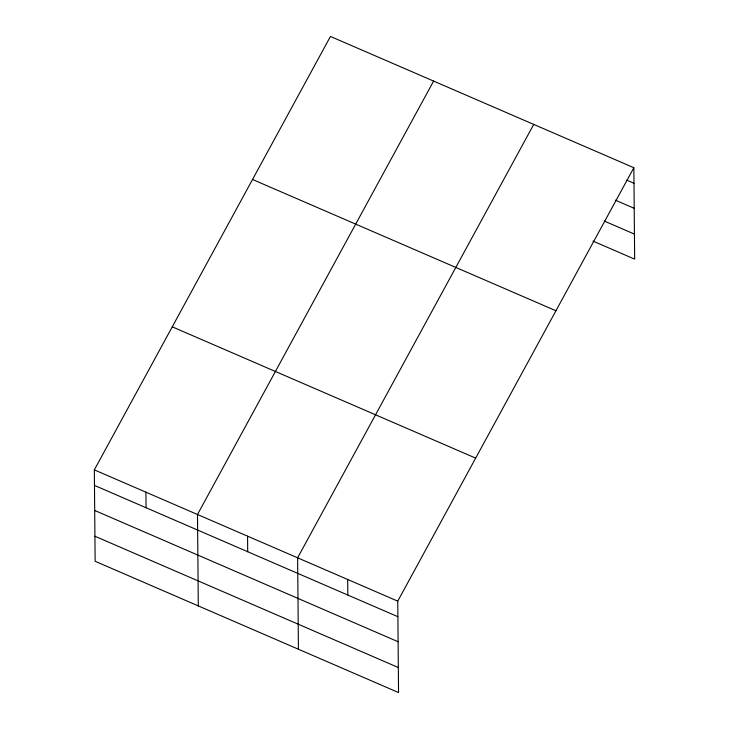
<?xml version="1.0" encoding="UTF-8"?>
<svg xmlns="http://www.w3.org/2000/svg" width="729" height="729" viewBox="0 0 729 729"><rect width="100%" height="100%" fill="white"/><g stroke="black" fill="none" stroke-linecap="round" stroke-linejoin="round"><path stroke-width="1.09" d="M633.856 167.725L397.752 601.143L398.544 692.55L95.144 561.275L94.342 469.868L330.456 36.45L633.856 167.725L634.658 259.132L592.941 241.08M433.609 81.083L197.495 514.501L198.297 605.908M533.737 124.404L297.623 557.822L298.425 649.229M626.694 180.127L633.993 183.289M615.44 200.193L634.212 208.312M604.195 221.015L634.44 234.1M252.535 179.48L555.945 310.754M172.263 326.838L475.663 458.122M94.342 469.868L397.752 601.143M94.478 485.423L397.879 616.707M94.697 510.455L398.098 641.73M94.925 536.243L398.326 667.518M347.687 579.482L347.824 595.037M247.559 536.161L247.696 551.716M145.918 492.184L146.055 507.739"/></g></svg>
